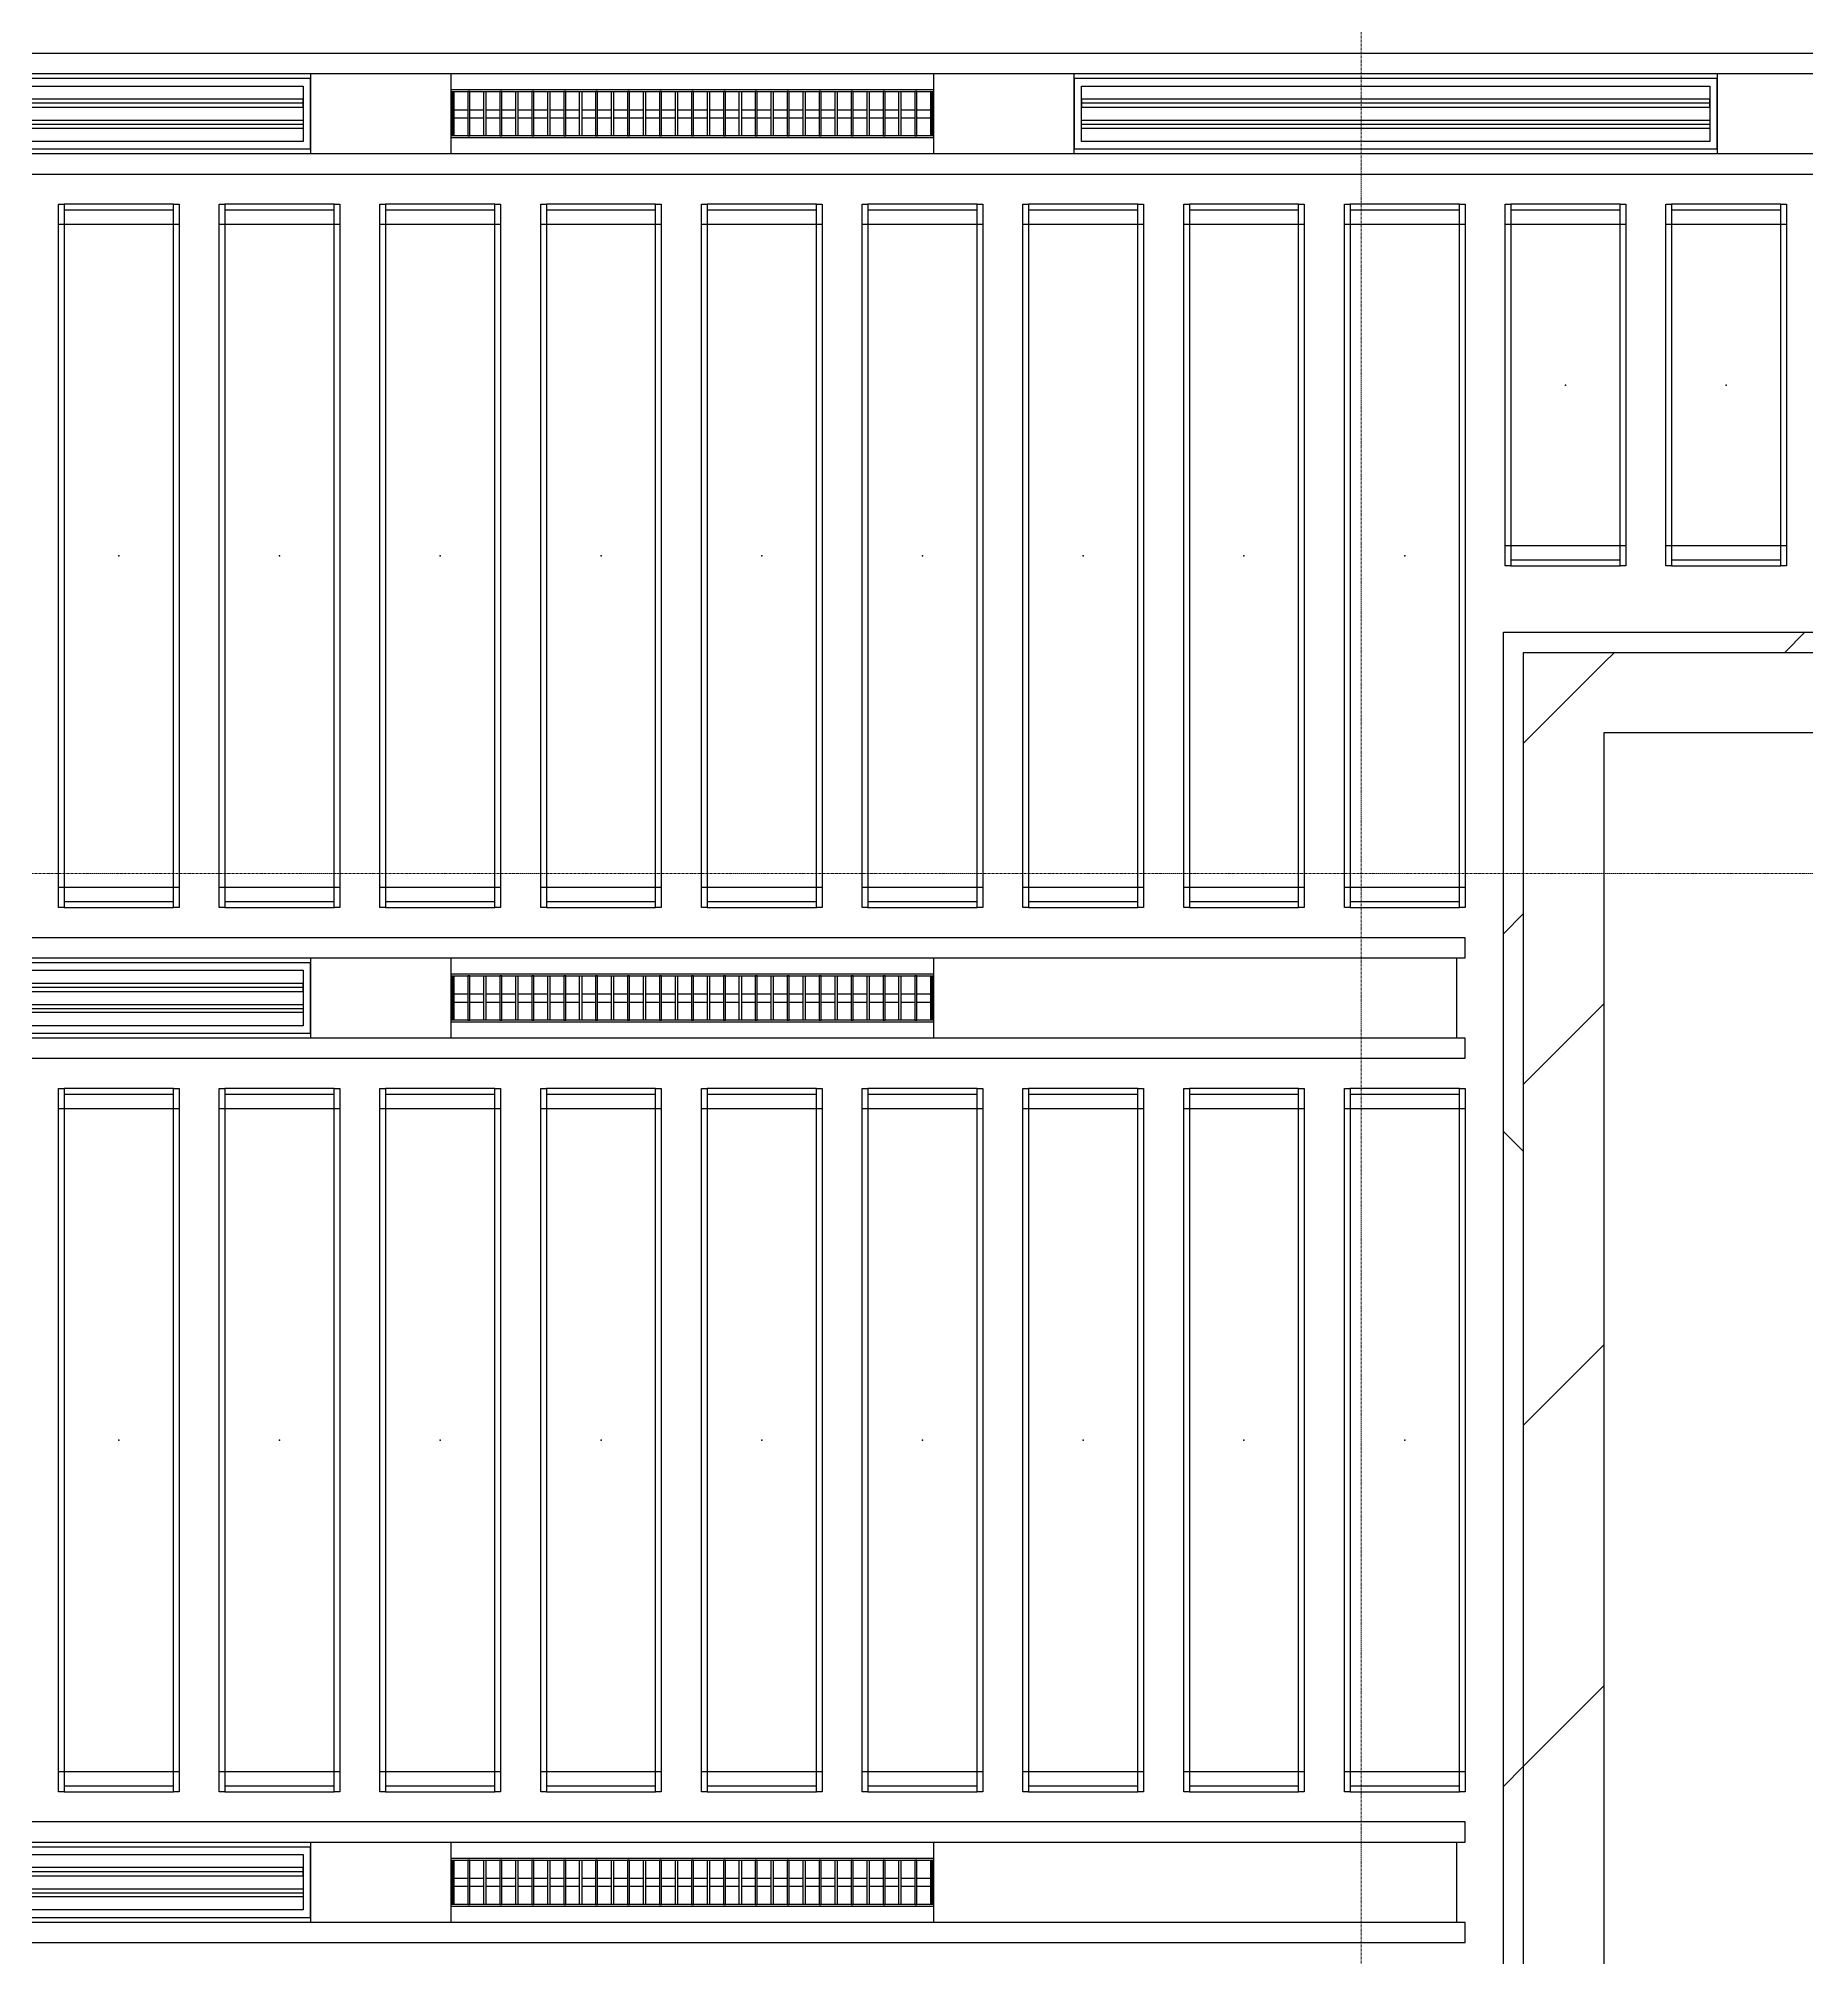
# Model space of a CAD drawing. Header units: millimetres. Extents: x -962357 to -591933, y -35273 to 59420.
# Drawn here: x -702372 to -697972, y 883 to 5658 of the extents above; entities that cross this region are included whole.
import ezdxf
from ezdxf.enums import TextEntityAlignment as Align

# ---------------------------------------------------------------- set-up
doc = ezdxf.new("R2010")
doc.units = ezdxf.units.MM
doc.linetypes.add('DPA_Grid _ Level 100', pattern=[10, 5.5, -1.6, 1.3, -1.6])
for name, color, linetype in [('000 - WIPEOUT', 250, 'Continuous'), ('001 - ASCESSORIES', 251, 'Continuous'), ('A04_TUBE SERIES', 2, 'Continuous'), ('A11_ALU.SOLID SHEET', 2, 'Continuous')]:
    doc.layers.add(name, color=color, linetype=linetype)
for name, color, linetype, lineweight in [('008 - LIGHTING', 1, 'Continuous', 9), ('A-GLAZ-CURT', 2, 'Continuous', 9), ('A-WALL', 5, 'Continuous', 9), ('A-WALL-FNSH', 2, 'Continuous', 9), ('A-WALL-PATT', 1, 'Continuous', 9), ('S-GRID', 251, 'Continuous', 9)]:
    doc.layers.add(name, color=color, linetype=linetype, lineweight=lineweight)
pattern_1 = [(45, (2.4, 1), (-424.26407, 424.26407), [])]
pattern_2 = [(45, (2.4, 1), (-1060.6602, 1060.6602), []), (135, (2.4, 1), (-1060.6602, -1060.6602), [])]

# ---------------------------------------------------------------- blocks, each defined once
blk = doc.blocks.new('PPLS-PP19_Custom Tile Pattern - Custom Tile Pattern-V87-4130-01 MULTI-PURPOSE LEVEL - REFLECTED CEILING PLAN')
at = {"layer": 'A-GLAZ-CURT'}
for p, q in [((-300, 0), (300, 0)), ((300, 0), (-300, 0)), ((-134.2, 0), (-140, 0)), ((230.1, 0), (300, 0)), ((-300, -50), (300, -50)), ((300, -50), (-300, -50))]:
    blk.add_line(p, q, dxfattribs=at)
at = {"layer": 'A-GLAZ-CURT', "flags": 128}
for points in [[(-300, 0), (-291.6, 0), (-283.3, 0), (-275.2, 0), (-267.3, 0), (-259.5, 0), (-251.8, 0), (-244.2, 0), (-236.7, 0), (-229.4, 0), (-222.1, 0), (-214.8, 0), (-207.7, 0), (-200.8, 0), (-194, 0), (-187.5, 0), (-181.4, 0)], [(-190.4, 0), (-196.4, 0), (-202.6, 0), (-209, 0), (-215.7, 0), (-222.6, 0), (-229.7, 0), (-237, 0), (-244.4, 0), (-252, 0), (-259.7, 0), (-267.5, 0), (-275.5, 0), (-283.6, 0), (-291.7, 0), (-300, 0)], [(-149.4, 0), (-141.8, 0), (-132.8, 0), (-126.1, 0)]]:
    blk.add_lwpolyline(points, dxfattribs=at)
at = {"layer": 'A-GLAZ-CURT'}
for points, knots in [([(-300, 0), (-284.7, 0), (-236.6, 0), (-176.1, 0), (-138.3, 0), (-124.9, 0)], [-5323.127839, -5323.127839, -5323.127839, -5323.127839, -4502.809032, -2700.551212, -1108.984966, -1108.984966, -1108.984966, -1108.984966]), ([(-159.2, 0), (-159.6, 0), (-163.4, 0), (-174, 0), (-185.6, 0), (-209.8, 0), (-232, 0), (-248.9, 0), (-253.5, 0), (-253.7, 0)], [-2257.973564, -2257.973564, -2257.973564, -2257.973564, -2237.412286, -2029.680487, -1755.085331, -1400.429864, -858.079193, -543.655514, -531.287897, -531.287897, -531.287897, -531.287897]), ([(-143.3, 0), (-144.7, 0), (-149.9, 0), (-162, 0), (-177.9, 0), (-199.5, 0), (-215.4, 0), (-225.5, 0), (-226.7, 0)], [-2390.191866, -2390.191866, -2390.191866, -2390.191866, -2308.929706, -2113.765672, -1763.376603, -1422.553702, -978.033455, -910.549282, -910.549282, -910.549282, -910.549282]), ([(-128, 0), (-130.6, 0), (-136.8, 0), (-144.4, 0), (-147.1, 0)], [-5691.037617, -5691.037617, -5691.037617, -5691.037617, -5508.838257, -5319.88299, -5319.88299, -5319.88299, -5319.88299]), ([(-97.5, 0), (-101.4, 0), (-115.7, 0), (-128.7, 0), (-142.4, 0), (-143.6, 0)], [-7207.17943, -7207.17943, -7207.17943, -7207.17943, -7004.680444, -6449.282163, -6393.465623, -6393.465623, -6393.465623, -6393.465623]), ([(-118.2, 0), (-119.4, 0), (-122.1, 0), (-125.4, 0), (-127, 0), (-127.4, 0)], [-164.249813, -164.249813, -164.249813, -164.249813, -98.539552, -24.539552, 0, 0, 0, 0]), ([(-126.5, 0), (-122.4, 0), (-110.3, 0), (-99.2, 0), (-92.5, 0)], [-5231.017328, -5231.017328, -5231.017328, -5231.017328, -4994.692869, -4622.403444, -4622.403444, -4622.403444, -4622.403444]), ([(-125.7, 0), (-125.3, 0), (-120.4, 0), (-110.9, 0), (-102.1, 0), (-98.2, 0)], [-4082.700899, -4082.700899, -4082.700899, -4082.700899, -4054.690705, -3793.097032, -3587.828063, -3587.828063, -3587.828063, -3587.828063]), ([(-92.5, 0), (-97.4, 0), (-104.4, 0), (-111.4, 0), (-113.3, 0)], [-483.945739, -483.945739, -483.945739, -483.945739, -229.489605, -123.718209, -123.718209, -123.718209, -123.718209]), ([(-92.8, 0), (-94, 0), (-98.6, 0), (-103.2, 0), (-106.1, 0)], [-852.520273, -852.520273, -852.520273, -852.520273, -789.402658, -608.943052, -608.943052, -608.943052, -608.943052]), ([(-39.2, 0), (-39.7, 0), (-45.3, 0), (-56.2, 0), (-74.3, 0), (-85.9, 0), (-92.5, 0)], [-1826.829157, -1826.829157, -1826.829157, -1826.829157, -1792.521578, -1466.981642, -1208.454564, -858.309353, -858.309353, -858.309353, -858.309353]), ([(-58.7, 0), (-59.6, 0), (-65.7, 0), (-76.6, 0), (-87.2, 0), (-91.9, 0)], [-1113.463882, -1113.463882, -1113.463882, -1113.463882, -1060.00838, -740.068933, -494.872836, -494.872836, -494.872836, -494.872836]), ([(-67.9, 0), (-73, 0), (-81.1, 0), (-89.2, 0), (-91.8, 0)], [-2627.997013, -2627.997013, -2627.997013, -2627.997013, -2193.204658, -1970.99776, -1970.99776, -1970.99776, -1970.99776]), ([(-91.7, 0), (-90.6, 0), (-83.9, 0), (-77.2, 0), (-72.3, 0)], [-4608.27717, -4608.27717, -4608.27717, -4608.27717, -4542.524482, -4234.633075, -4234.633075, -4234.633075, -4234.633075]), ([(-91.1, 0), (-89.9, 0), (-83.7, 0), (-75.3, 0), (-68.4, 0), (-65.1, 0), (-63.6, 0)], [-3464.109854, -3464.109854, -3464.109854, -3464.109854, -3402.597032, -3144.956779, -3050.982048, -2969.237017, -2969.237017, -2969.237017, -2969.237017]), ([(-65.9, 0), (-70.5, 0), (-78.5, 0), (-87.3, 0), (-90.8, 0)], [-7788.403577, -7788.403577, -7788.403577, -7788.403577, -7508.296369, -7323.424259, -7323.424259, -7323.424259, -7323.424259]), ([(-90.1, 0), (-86.6, 0), (-69.2, 0), (-42.5, 0), (-15.2, 0), (-3.8, 0), (-1, 0)], [-4993.333029, -4993.333029, -4993.333029, -4993.333029, -4799.173296, -4065.652676, -3589.737505, -3410.081093, -3410.081093, -3410.081093, -3410.081093]), ([(-79.5, 0), (-79.3, 0), (-74.9, 0), (-70.9, 0), (-67.4, 0)], [-1286.743147, -1286.743147, -1286.743147, -1286.743147, -1274.333717, -1073.56893, -1073.56893, -1073.56893, -1073.56893]), ([(-29, 0), (-34, 0), (-43.7, 0), (-55.8, 0), (-63.3, 0), (-65.5, 0)], [-2680.714891, -2680.714891, -2680.714891, -2680.714891, -2413.671296, -2161.752162, -2037.343317, -2037.343317, -2037.343317, -2037.343317]), ([(31.2, 0), (26, 0), (12, 0), (-16.9, 0), (-42.2, 0), (-56.4, 0), (-58.5, 0)], [-4496.803627, -4496.803627, -4496.803627, -4496.803627, -4222.080604, -3745.412743, -2981.410125, -2831.320802, -2831.320802, -2831.320802, -2831.320802]), ([(-49.8, 0), (-48.2, 0), (-45.4, 0), (-42.6, 0), (-41.8, 0)], [-4417.7536, -4417.7536, -4417.7536, -4417.7536, -4321.566175, -4270.495146, -4270.495146, -4270.495146, -4270.495146]), ([(71, 0), (70.7, 0), (65.3, 0), (53.5, 0), (37, 0), (24.1, 0), (12.8, 0), (-2.9, 0), (-20.6, 0), (-32.8, 0), (-42.4, 0), (-47, 0), (-47.8, 0)], [-2966.590051, -2966.590051, -2966.590051, -2966.590051, -2950.589685, -2634.532728, -2313.748533, -2106.613311, -1925.670641, -1617.263037, -1290.787923, -1039.307308, -819.71621, -773.893057, -773.893057, -773.893057, -773.893057]), ([(-45.9, 0), (-43, 0), (-37.8, 0), (-33.6, 0), (-32.3, 0)], [-3487.344885, -3487.344885, -3487.344885, -3487.344885, -3315.260113, -3238.248822, -3238.248822, -3238.248822, -3238.248822]), ([(-31.3, 0), (-28.4, 0), (-17, 0), (8.8, 0), (43.4, 0), (68.5, 0), (77.9, 0), (79.3, 0)], [-6062.162279, -6062.162279, -6062.162279, -6062.162279, -5862.463379, -5340.621928, -4573.028122, -4094.177415, -3998.447461, -3998.447461, -3998.447461, -3998.447461]), ([(2.8, 0), (-4.7, 0), (-14.7, 0), (-28.9, 0), (-31.3, 0)], [-9880.810509, -9880.810509, -9880.810509, -9880.810509, -9424.652049, -9299.586361, -9299.586361, -9299.586361, -9299.586361]), ([(-29, 0), (-28.7, 0), (-27.4, 0), (-24.5, 0), (-22.6, 0)], [-166.548282, -166.548282, -166.548282, -166.548282, -102.06493, 0, 0, 0, 0]), ([(-22.6, 0), (-20.3, 0), (-17, 0), (-12.7, 0), (-10.9, 0), (-9.9, 0)], [-56468.192263, -56468.192263, -56468.192263, -56468.192263, -56344.022017, -56303.229861, -56238.992205, -56238.992205, -56238.992205, -56238.992205]), ([(-21.2, 0), (-19.4, 0), (-11.8, 0), (-1.3, 0), (4.5, 0)], [-2989.152759, -2989.152759, -2989.152759, -2989.152759, -2864.387349, -2490.960632, -2490.960632, -2490.960632, -2490.960632]), ([(0.5, 0), (-2.2, 0), (-6.9, 0), (-11, 0), (-12.4, 0)], [-2679.34943, -2679.34943, -2679.34943, -2679.34943, -2518.50168, -2435.772209, -2435.772209, -2435.772209, -2435.772209]), ([(-3.4, 0), (-0.6, 0), (14, 0), (42.8, 0), (88.7, 0), (120.6, 0), (138.3, 0), (138.5, 0)], [-439.821474, -439.821474, -439.821474, -439.821474, -429.606584, -390.253598, -346.313304, -291.370682, -290.5735, -290.5735, -290.5735, -290.5735]), ([(3.4, 0), (4.6, 0), (8, 0), (16, 0), (22.5, 0), (24.5, 0)], [-211.182196, -211.182196, -211.182196, -211.182196, -206.416616, -198.214427, -187.717507, -187.717507, -187.717507, -187.717507]), ([(103.1, 0), (101.1, 0), (86.3, 0), (63.3, 0), (37, 0), (25.3, 0), (20.9, 0)], [-375.435014, -375.435014, -375.435014, -375.435014, -369.147452, -330.153101, -307.516438, -289.397823, -289.397823, -289.397823, -289.397823]), ([(21.5, 0), (22, 0), (24.6, 0), (31, 0), (39, 0), (48.3, 0), (52.8, 0), (53.9, 0)], [-1992.768506, -1992.768506, -1992.768506, -1992.768506, -1956.422387, -1818.904206, -1645.594513, -1443.202566, -1370.028348, -1370.028348, -1370.028348, -1370.028348]), ([(136.4, 0), (121.7, 0), (86.9, 0), (51.2, 0), (31.2, 0)], [-106.750556, -106.750556, -106.750556, -106.750556, -59.610984, 0, 0, 0, 0]), ([(36.3, 0), (37.8, 0), (46.7, 0), (52.8, 0), (56.3, 0)], [-314.598523, -314.598523, -314.598523, -314.598523, -305.899624, -292.458861, -292.458861, -292.458861, -292.458861]), ([(100.3, 0), (90.4, 0), (75.2, 0), (57.8, 0), (46.5, 0), (41.8, 0), (38.2, 0), (37.3, 0)], [-395.777283, -395.777283, -395.777283, -395.777283, -357.622665, -341.267687, -334.000314, -326.15566, -321.97841, -321.97841, -321.97841, -321.97841]), ([(39, 0), (43.3, 0), (54.4, 0), (67.2, 0), (73, 0)], [-4639.627446, -4639.627446, -4639.627446, -4639.627446, -4353.683244, -3976.823525, -3976.823525, -3976.823525, -3976.823525]), ([(96.7, 0), (97, 0), (100.3, 0), (109, 0), (120.8, 0), (139.9, 0), (160.9, 0), (176.3, 0), (182.7, 0)], [-2253.533331, -2253.533331, -2253.533331, -2253.533331, -2233.599744, -2052.234781, -1843.028543, -1530.39897, -1095.004608, -662.803921, -662.803921, -662.803921, -662.803921]), ([(131.4, 0), (132.9, 0), (139.5, 0), (148, 0), (152.6, 0)], [-625.910216, -625.910216, -625.910216, -625.910216, -618.981161, -603.66234, -603.66234, -603.66234, -603.66234]), ([(162.8, 0), (165.4, 0), (168.7, 0), (170.7, 0), (170.7, 0)], [-111.264224, -111.264224, -111.264224, -111.264224, -56.742688, -55.632112, -55.632112, -55.632112, -55.632112]), ([(300, 0), (286.5, 0), (254.2, 0), (207.1, 0), (179.8, 0), (166.2, 0), (164.9, 0)], [-285.253232, -285.253232, -285.253232, -285.253232, -244.693688, -187.987675, -143.776725, -138.771843, -138.771843, -138.771843, -138.771843]), ([(171.5, 0), (176.5, 0), (188.6, 0), (194.3, 0), (195.7, 0)], [-7971.819559, -7971.819559, -7971.819559, -7971.819559, -7784.112253, -7707.76565, -7707.76565, -7707.76565, -7707.76565]), ([(185.8, 0), (186.9, 0), (192.6, 0), (208.8, 0), (219.4, 0), (230.1, 0)], [-46.257281, -46.257281, -46.257281, -46.257281, -41.623857, -24.459831, 0, 0, 0, 0]), ([(219.8, 0), (225.3, 0), (244.4, 0), (264.9, 0), (276, 0), (279, 0)], [-6915.603924, -6915.603924, -6915.603924, -6915.603924, -6582.165592, -6068.460911, -5859.388289, -5859.388289, -5859.388289, -5859.388289]), ([(286.1, 0), (286.6, 0), (288.3, 0), (293.6, 0), (297.8, 0), (300, 0)], [-4011.010929, -4011.010929, -4011.010929, -4011.010929, -3959.664717, -3862.421465, -3746.95702, -3746.95702, -3746.95702, -3746.95702])]:
    blk.add_open_spline(points, degree=3, knots=knots, dxfattribs=at)
for points in [[(-122.9, 0), (-125.3, 0), (-129.6, 0), (-133.8, 0)], [(-114.9, 0), (-109.2, 0), (-102.5, 0), (-96.4, 0)], [(-108.5, 0), (-104.5, 0), (-99.7, 0), (-92.7, 0)], [(67.8, 0), (71.7, 0), (75.7, 0), (79.6, 0)]]:
    blk.add_open_spline(points, degree=3, dxfattribs=at)
blk = doc.blocks.new('PPLS-PP19_Custom Tile Pattern - Custom Tile Pattern-V70-4130-01 MULTI-PURPOSE LEVEL - REFLECTED CEILING PLAN')
at = {"layer": 'A-GLAZ-CURT'}
for p, q in [((-300, 0), (300, 0)), ((300, 0), (-300, 0)), ((-134.2, 0), (-140, 0)), ((230.1, 0), (300, 0)), ((-300, -50), (300, -50)), ((300, -50), (-300, -50))]:
    blk.add_line(p, q, dxfattribs=at)
at = {"layer": 'A-GLAZ-CURT', "flags": 128}
for points in [[(-300, 0), (-291.6, 0), (-283.3, 0), (-275.2, 0), (-267.3, 0), (-259.5, 0), (-251.8, 0), (-244.2, 0), (-236.7, 0), (-229.4, 0), (-222.1, 0), (-214.8, 0), (-207.7, 0), (-200.8, 0), (-194, 0), (-187.5, 0), (-181.4, 0)], [(-190.4, 0), (-196.4, 0), (-202.6, 0), (-209, 0), (-215.7, 0), (-222.6, 0), (-229.7, 0), (-237, 0), (-244.4, 0), (-252, 0), (-259.7, 0), (-267.5, 0), (-275.5, 0), (-283.6, 0), (-291.7, 0), (-300, 0)], [(-149.4, 0), (-141.8, 0), (-132.8, 0), (-126.1, 0)]]:
    blk.add_lwpolyline(points, dxfattribs=at)
at = {"layer": 'A-GLAZ-CURT'}
for points, knots in [([(-300, 0), (-284.7, 0), (-236.6, 0), (-176.1, 0), (-138.3, 0), (-124.9, 0)], [-5323.127839, -5323.127839, -5323.127839, -5323.127839, -4502.809032, -2700.551212, -1108.984966, -1108.984966, -1108.984966, -1108.984966]), ([(-159.2, 0), (-159.6, 0), (-163.4, 0), (-174, 0), (-185.6, 0), (-209.8, 0), (-232, 0), (-248.9, 0), (-253.5, 0), (-253.7, 0)], [-2257.973564, -2257.973564, -2257.973564, -2257.973564, -2237.412286, -2029.680487, -1755.085331, -1400.429864, -858.079193, -543.655514, -531.287897, -531.287897, -531.287897, -531.287897]), ([(-143.3, 0), (-144.7, 0), (-149.9, 0), (-162, 0), (-177.9, 0), (-199.5, 0), (-215.4, 0), (-225.5, 0), (-226.7, 0)], [-2390.191866, -2390.191866, -2390.191866, -2390.191866, -2308.929706, -2113.765672, -1763.376603, -1422.553702, -978.033455, -910.549282, -910.549282, -910.549282, -910.549282]), ([(-128, 0), (-130.6, 0), (-136.8, 0), (-144.4, 0), (-147.1, 0)], [-5691.037617, -5691.037617, -5691.037617, -5691.037617, -5508.838257, -5319.88299, -5319.88299, -5319.88299, -5319.88299]), ([(-65.9, 0), (-70.5, 0), (-83.9, 0), (-110.9, 0), (-128.7, 0), (-142.4, 0), (-143.6, 0)], [-7788.403577, -7788.403577, -7788.403577, -7788.403577, -7508.296369, -7004.680444, -6449.282163, -6393.465623, -6393.465623, -6393.465623, -6393.465623]), ([(-118.2, 0), (-119.4, 0), (-122.1, 0), (-125.4, 0), (-127, 0), (-127.4, 0)], [-164.249813, -164.249813, -164.249813, -164.249813, -98.539552, -24.539552, 0, 0, 0, 0]), ([(-126.5, 0), (-122.4, 0), (-108.7, 0), (-90.8, 0), (-77.2, 0), (-72.3, 0)], [-5231.017328, -5231.017328, -5231.017328, -5231.017328, -4994.692869, -4542.524482, -4234.633075, -4234.633075, -4234.633075, -4234.633075]), ([(-125.7, 0), (-125.3, 0), (-120.4, 0), (-107.3, 0), (-90.4, 0), (-75.3, 0), (-68.4, 0), (-65.1, 0), (-63.6, 0)], [-4082.700899, -4082.700899, -4082.700899, -4082.700899, -4054.690705, -3793.097032, -3402.597032, -3144.956779, -3050.982048, -2969.237017, -2969.237017, -2969.237017, -2969.237017]), ([(-114.9, 0), (-108, 0), (-98.7, 0), (-91.2, 0), (-90.5, 0)], [-6773.888853, -6773.888853, -6773.888853, -6773.888853, -6236.997189, -6184.855039, -6184.855039, -6184.855039, -6184.855039]), ([(-58.7, 0), (-59.6, 0), (-65.7, 0), (-81.2, 0), (-99.4, 0), (-111.4, 0), (-113.3, 0)], [-1113.463882, -1113.463882, -1113.463882, -1113.463882, -1060.00838, -740.068933, -229.489605, -123.718209, -123.718209, -123.718209, -123.718209]), ([(-39.2, 0), (-39.7, 0), (-45.3, 0), (-56.2, 0), (-75.6, 0), (-92, 0), (-103.2, 0), (-106.1, 0)], [-1826.829157, -1826.829157, -1826.829157, -1826.829157, -1792.521578, -1466.981642, -1208.454564, -789.402658, -608.943052, -608.943052, -608.943052, -608.943052]), ([(-96.4, 0), (-96.2, 0), (-90.9, 0), (-71.3, 0), (-42.5, 0), (-15.2, 0), (-3.8, 0), (-1, 0)], [-5115.12164, -5115.12164, -5115.12164, -5115.12164, -5103.229623, -4799.173296, -4065.652676, -3589.737505, -3410.081093, -3410.081093, -3410.081093, -3410.081093]), ([(-67.9, 0), (-73, 0), (-81.1, 0), (-89.2, 0), (-91.8, 0)], [-2627.997013, -2627.997013, -2627.997013, -2627.997013, -2193.204658, -1970.99776, -1970.99776, -1970.99776, -1970.99776]), ([(-79.5, 0), (-79.3, 0), (-74.9, 0), (-70.9, 0), (-67.4, 0)], [-1286.743147, -1286.743147, -1286.743147, -1286.743147, -1274.333717, -1073.56893, -1073.56893, -1073.56893, -1073.56893]), ([(-29, 0), (-34, 0), (-43.7, 0), (-55.8, 0), (-63.3, 0), (-65.5, 0)], [-2680.714891, -2680.714891, -2680.714891, -2680.714891, -2413.671296, -2161.752162, -2037.343317, -2037.343317, -2037.343317, -2037.343317]), ([(31.2, 0), (26, 0), (12, 0), (-16.9, 0), (-42.2, 0), (-56.4, 0), (-58.5, 0)], [-4496.803627, -4496.803627, -4496.803627, -4496.803627, -4222.080604, -3745.412743, -2981.410125, -2831.320802, -2831.320802, -2831.320802, -2831.320802]), ([(-49.8, 0), (-48.2, 0), (-45.4, 0), (-42.6, 0), (-41.8, 0)], [-4417.7536, -4417.7536, -4417.7536, -4417.7536, -4321.566175, -4270.495146, -4270.495146, -4270.495146, -4270.495146]), ([(71, 0), (70.7, 0), (65.3, 0), (53.5, 0), (37, 0), (24.1, 0), (12.8, 0), (-2.9, 0), (-20.6, 0), (-32.8, 0), (-42.4, 0), (-47, 0), (-47.8, 0)], [-2966.590051, -2966.590051, -2966.590051, -2966.590051, -2950.589685, -2634.532728, -2313.748533, -2106.613311, -1925.670641, -1617.263037, -1290.787923, -1039.307308, -819.71621, -773.893057, -773.893057, -773.893057, -773.893057]), ([(-45.9, 0), (-43, 0), (-37.8, 0), (-33.6, 0), (-32.3, 0)], [-3487.344885, -3487.344885, -3487.344885, -3487.344885, -3315.260113, -3238.248822, -3238.248822, -3238.248822, -3238.248822]), ([(-31.3, 0), (-28.4, 0), (-17, 0), (8.8, 0), (43.4, 0), (68.5, 0), (77.9, 0), (79.3, 0)], [-6062.162279, -6062.162279, -6062.162279, -6062.162279, -5862.463379, -5340.621928, -4573.028122, -4094.177415, -3998.447461, -3998.447461, -3998.447461, -3998.447461]), ([(2.8, 0), (-4.7, 0), (-14.7, 0), (-28.9, 0), (-31.3, 0)], [-9880.810509, -9880.810509, -9880.810509, -9880.810509, -9424.652049, -9299.586361, -9299.586361, -9299.586361, -9299.586361]), ([(-29, 0), (-28.7, 0), (-27.4, 0), (-24.5, 0), (-22.6, 0)], [-166.548282, -166.548282, -166.548282, -166.548282, -102.06493, 0, 0, 0, 0]), ([(-22.6, 0), (-20.3, 0), (-17, 0), (-12.7, 0), (-10.9, 0), (-9.9, 0)], [-56468.192263, -56468.192263, -56468.192263, -56468.192263, -56344.022017, -56303.229861, -56238.992205, -56238.992205, -56238.992205, -56238.992205]), ([(-21.2, 0), (-19.4, 0), (-11.8, 0), (-1.3, 0), (4.5, 0)], [-2989.152759, -2989.152759, -2989.152759, -2989.152759, -2864.387349, -2490.960632, -2490.960632, -2490.960632, -2490.960632]), ([(0.5, 0), (-2.2, 0), (-6.9, 0), (-11, 0), (-12.4, 0)], [-2679.34943, -2679.34943, -2679.34943, -2679.34943, -2518.50168, -2435.772209, -2435.772209, -2435.772209, -2435.772209]), ([(-3.4, 0), (-0.6, 0), (14, 0), (42.8, 0), (88.7, 0), (120.6, 0), (138.3, 0), (138.5, 0)], [-439.821474, -439.821474, -439.821474, -439.821474, -429.606584, -390.253598, -346.313304, -291.370682, -290.5735, -290.5735, -290.5735, -290.5735]), ([(3.4, 0), (4.6, 0), (8, 0), (16, 0), (22.5, 0), (24.5, 0)], [-211.182196, -211.182196, -211.182196, -211.182196, -206.416616, -198.214427, -187.717507, -187.717507, -187.717507, -187.717507]), ([(103.1, 0), (101.1, 0), (86.3, 0), (63.3, 0), (37, 0), (25.3, 0), (20.9, 0)], [-375.435014, -375.435014, -375.435014, -375.435014, -369.147452, -330.153101, -307.516438, -289.397823, -289.397823, -289.397823, -289.397823]), ([(21.5, 0), (22, 0), (24.6, 0), (31, 0), (39, 0), (48.3, 0), (52.8, 0), (53.9, 0)], [-1992.768506, -1992.768506, -1992.768506, -1992.768506, -1956.422387, -1818.904206, -1645.594513, -1443.202566, -1370.028348, -1370.028348, -1370.028348, -1370.028348]), ([(136.4, 0), (121.7, 0), (86.9, 0), (51.2, 0), (31.2, 0)], [-106.750556, -106.750556, -106.750556, -106.750556, -59.610984, 0, 0, 0, 0]), ([(36.3, 0), (37.8, 0), (46.7, 0), (52.8, 0), (56.3, 0)], [-314.598523, -314.598523, -314.598523, -314.598523, -305.899624, -292.458861, -292.458861, -292.458861, -292.458861]), ([(100.3, 0), (90.4, 0), (75.2, 0), (57.8, 0), (46.5, 0), (41.8, 0), (38.2, 0), (37.3, 0)], [-395.777283, -395.777283, -395.777283, -395.777283, -357.622665, -341.267687, -334.000314, -326.15566, -321.97841, -321.97841, -321.97841, -321.97841]), ([(39, 0), (43.3, 0), (54.4, 0), (67.2, 0), (73, 0)], [-4639.627446, -4639.627446, -4639.627446, -4639.627446, -4353.683244, -3976.823525, -3976.823525, -3976.823525, -3976.823525]), ([(96.7, 0), (97, 0), (100.3, 0), (109, 0), (120.8, 0), (139.9, 0), (160.9, 0), (176.3, 0), (182.7, 0)], [-2253.533331, -2253.533331, -2253.533331, -2253.533331, -2233.599744, -2052.234781, -1843.028543, -1530.39897, -1095.004608, -662.803921, -662.803921, -662.803921, -662.803921]), ([(131.4, 0), (132.9, 0), (139.5, 0), (148, 0), (152.6, 0)], [-625.910216, -625.910216, -625.910216, -625.910216, -618.981161, -603.66234, -603.66234, -603.66234, -603.66234]), ([(162.8, 0), (165.4, 0), (168.7, 0), (170.7, 0), (170.7, 0)], [-111.264224, -111.264224, -111.264224, -111.264224, -56.742688, -55.632112, -55.632112, -55.632112, -55.632112]), ([(300, 0), (286.5, 0), (254.2, 0), (207.1, 0), (179.8, 0), (166.2, 0), (164.9, 0)], [-285.253232, -285.253232, -285.253232, -285.253232, -244.693688, -187.987675, -143.776725, -138.771843, -138.771843, -138.771843, -138.771843]), ([(171.5, 0), (176.5, 0), (188.6, 0), (194.3, 0), (195.7, 0)], [-7971.819559, -7971.819559, -7971.819559, -7971.819559, -7784.112253, -7707.76565, -7707.76565, -7707.76565, -7707.76565]), ([(185.8, 0), (186.9, 0), (192.6, 0), (208.8, 0), (219.4, 0), (230.1, 0)], [-46.257281, -46.257281, -46.257281, -46.257281, -41.623857, -24.459831, 0, 0, 0, 0]), ([(219.8, 0), (225.3, 0), (244.4, 0), (264.9, 0), (276, 0), (279, 0)], [-6915.603924, -6915.603924, -6915.603924, -6915.603924, -6582.165592, -6068.460911, -5859.388289, -5859.388289, -5859.388289, -5859.388289]), ([(286.1, 0), (286.6, 0), (288.3, 0), (293.6, 0), (297.8, 0), (300, 0)], [-4011.010929, -4011.010929, -4011.010929, -4011.010929, -3959.664717, -3862.421465, -3746.95702, -3746.95702, -3746.95702, -3746.95702])]:
    blk.add_open_spline(points, degree=3, knots=knots, dxfattribs=at)
for points in [[(-122.9, 0), (-125.3, 0), (-129.6, 0), (-133.8, 0)], [(-108.5, 0), (-104.3, 0), (-99.2, 0), (-91.5, 0)], [(67.8, 0), (71.7, 0), (75.7, 0), (79.6, 0)]]:
    blk.add_open_spline(points, degree=3, dxfattribs=at)
blk = doc.blocks.new('*U612')
at = {"layer": 'A-GLAZ-CURT', "rotation": 90}
for name, p in [('PPLS-PP19_Custom Tile Pattern - Custom Tile Pattern-V70-4130-01 MULTI-PURPOSE LEVEL - REFLECTED CEILING PLAN', (45954.2, -900)), ('PPLS-PP19_Custom Tile Pattern - Custom Tile Pattern-V70-4130-01 MULTI-PURPOSE LEVEL - REFLECTED CEILING PLAN', (45954.2, -1500)), ('PPLS-PP19_Custom Tile Pattern - Custom Tile Pattern-V70-4130-01 MULTI-PURPOSE LEVEL - REFLECTED CEILING PLAN', (45954.2, -2100)), ('PPLS-PP19_Custom Tile Pattern - Custom Tile Pattern-V87-4130-01 MULTI-PURPOSE LEVEL - REFLECTED CEILING PLAN', (45954.2, -2700))]:
    blk.add_blockref(name, p, dxfattribs=at)
blk = doc.blocks.new('*U742')
blk.add_point((0, 0))
at = {"layer": 'Defpoints', "color": 250}
blk.add_text('AL.SHEET-HAT-TYPE-C', height=7, rotation=270, dxfattribs=at).set_placement((15, 0), align=Align.BOTTOM_CENTER)
blk.add_wipeout([(0, -100), (350, -100), (350, 100), (0, 100)]).dxf.layer = '000 - WIPEOUT'
at = {"layer": 'A11_ALU.SOLID SHEET', "color": 0}
blk.add_lwpolyline([(0, -100), (350, -100), (350, 100), (0, 100)], close=True, dxfattribs=at)
blk = doc.blocks.new('*U526')
at = {"layer": '001 - ASCESSORIES', "color": 0, "linetype": 'ByBlock'}
blk.add_lwpolyline([(800, 87.5), (-800, 87.5), (-800, -87.5), (800, -87.5)], close=True, dxfattribs=at)
at = {"layer": '001 - ASCESSORIES', "linetype": 'ByBlock'}
for points in [[(-781.5, 69), (781.5, 69), (781.5, -69), (-781.5, -69)], [(781.5, 36.3), (-781.5, 36.3), (-781.5, 16.3), (781.5, 16.3)], [(-781.5, -16.3), (781.5, -16.3), (781.5, -36.3), (-781.5, -36.3)]]:
    blk.add_lwpolyline(points, close=True, dxfattribs=at)
for points in [[(781.5, 26.3), (-781.5, 26.3)], [(-781.5, -26.3), (781.5, -26.3)]]:
    blk.add_lwpolyline(points, dxfattribs=at)
blk = doc.blocks.new('*U570')
at = {"color": 1}
blk.add_wipeout([(600, -60), (-600, -60), (-600, 60), (600, 60)], dxfattribs=at).dxf.layer = '000 - WIPEOUT'
at = {"layer": '001 - ASCESSORIES', "color": 0}
blk.add_lwpolyline([(600, -60), (-600, -60), (-600, 60), (600, 60)], close=True, dxfattribs=at)
at = {"layer": '001 - ASCESSORIES'}
for points in [[(-593.5, -55), (-598.5, -55), (-598.5, 55), (-593.5, 55)], [(595, -55), (-595, -55), (-595, 55), (595, 55)], [(-558.8, -55), (-553.8, -55), (-553.8, 55), (-558.8, 55)], [(-514, -55), (-519, -55), (-519, 55), (-514, 55)], [(-479.3, -55), (-474.3, -55), (-474.3, 55), (-479.3, 55)], [(-434.6, -55), (-439.6, -55), (-439.6, 55), (-434.6, 55)], [(-399.8, -55), (-394.8, -55), (-394.8, 55), (-399.8, 55)], [(-355.1, -55), (-360.1, -55), (-360.1, 55), (-355.1, 55)], [(-320.4, -55), (-315.4, -55), (-315.4, 55), (-320.4, 55)], [(-275.6, -55), (-280.6, -55), (-280.6, 55), (-275.6, 55)], [(-240.9, -55), (-235.9, -55), (-235.9, 55), (-240.9, 55)], [(-196.2, -55), (-201.2, -55), (-201.2, 55), (-196.2, 55)], [(-161.4, -55), (-156.4, -55), (-156.4, 55), (-161.4, 55)], [(-116.7, -55), (-121.7, -55), (-121.7, 55), (-116.7, 55)], [(-82, -55), (-77, -55), (-77, 55), (-82, 55)], [(-37.2, -55), (-42.2, -55), (-42.2, 55), (-37.2, 55)], [(-2.5, -55), (2.5, -55), (2.5, 55), (-2.5, 55)], [(42.2, -55), (37.2, -55), (37.2, 55), (42.2, 55)], [(77, -55), (82, -55), (82, 55), (77, 55)], [(121.7, -55), (116.7, -55), (116.7, 55), (121.7, 55)], [(156.4, -55), (161.4, -55), (161.4, 55), (156.4, 55)], [(201.2, -55), (196.2, -55), (196.2, 55), (201.2, 55)], [(235.9, -55), (240.9, -55), (240.9, 55), (235.9, 55)], [(280.6, -55), (275.6, -55), (275.6, 55), (280.6, 55)], [(315.4, -55), (320.4, -55), (320.4, 55), (315.4, 55)], [(360.1, -55), (355.1, -55), (355.1, 55), (360.1, 55)], [(394.8, -55), (399.8, -55), (399.8, 55), (394.8, 55)], [(439.6, -55), (434.6, -55), (434.6, 55), (439.6, 55)], [(474.3, -55), (479.3, -55), (479.3, 55), (474.3, 55)], [(519, -55), (514, -55), (514, 55), (519, 55)], [(553.8, -55), (558.8, -55), (558.8, 55), (553.8, 55)], [(598.5, -55), (593.5, -55), (593.5, 55), (598.5, 55)]]:
    blk.add_lwpolyline(points, close=True, dxfattribs=at)
for points in [[(-593.5, 10), (-558.8, 10)], [(-553.8, 10), (-519, 10)], [(-514, 10), (-479.3, 10)], [(-474.3, 10), (-439.6, 10)], [(-434.6, 10), (-399.8, 10)], [(-394.8, 10), (-360.1, 10)], [(-355.1, 10), (-320.4, 10)], [(-315.4, 10), (-280.6, 10)], [(-275.6, 10), (-240.9, 10)], [(-235.9, 10), (-201.2, 10)], [(-196.2, 10), (-161.4, 10)], [(-156.4, 10), (-121.7, 10)], [(-116.7, 10), (-82, 10)], [(-77, 10), (-42.2, 10)], [(-37.2, 10), (-2.5, 10)], [(2.5, 10), (37.2, 10)], [(42.2, 10), (77, 10)], [(82, 10), (116.7, 10)], [(121.7, 10), (156.4, 10)], [(161.4, 10), (196.2, 10)], [(201.2, 10), (235.9, 10)], [(240.9, 10), (275.6, 10)], [(280.6, 10), (315.4, 10)], [(320.4, 10), (355.1, 10)], [(360.1, 10), (394.8, 10)], [(399.8, 10), (434.6, 10)], [(439.6, 10), (474.3, 10)], [(479.3, 10), (514, 10)], [(519, 10), (553.8, 10)], [(558.8, 10), (593.5, 10)], [(-593.5, -10), (-558.8, -10)], [(-553.8, -10), (-519, -10)], [(-514, -10), (-479.3, -10)], [(-474.3, -10), (-439.6, -10)], [(-434.6, -10), (-399.8, -10)], [(-394.8, -10), (-360.1, -10)], [(-355.1, -10), (-320.4, -10)], [(-315.4, -10), (-280.6, -10)], [(-275.6, -10), (-240.9, -10)], [(-235.9, -10), (-201.2, -10)], [(-196.2, -10), (-161.4, -10)], [(-156.4, -10), (-121.7, -10)], [(-116.7, -10), (-82, -10)], [(-77, -10), (-42.2, -10)], [(-37.2, -10), (-2.5, -10)], [(2.5, -10), (37.2, -10)], [(42.2, -10), (77, -10)], [(82, -10), (116.7, -10)], [(121.7, -10), (156.4, -10)], [(161.4, -10), (196.2, -10)], [(201.2, -10), (235.9, -10)], [(240.9, -10), (275.6, -10)], [(280.6, -10), (315.4, -10)], [(320.4, -10), (355.1, -10)], [(360.1, -10), (394.8, -10)], [(399.8, -10), (434.6, -10)], [(439.6, -10), (474.3, -10)], [(479.3, -10), (514, -10)], [(519, -10), (553.8, -10)], [(558.8, -10), (593.5, -10)]]:
    blk.add_lwpolyline(points, dxfattribs=at)
blk = doc.blocks.new('*U723')
blk.add_wipeout([(-25, 0), (25, 0), (25, 17548.5), (-25, 17548.5)]).dxf.layer = '000 - WIPEOUT'
at = {"layer": 'A04_TUBE SERIES', "color": 0}
blk.add_lwpolyline([(-25, 0), (25, 0), (25, 17548.5), (-25, 17548.5)], close=True, dxfattribs=at)
at = {"layer": 'Defpoints', "color": 250, "flags": 1}
blk.add_attdef('EXTR.OVL-LENGTH_', (-33.1, -9), '', height=5, dxfattribs=at)
blk = doc.blocks.new('*U724')
blk.add_wipeout([(-25, 0), (25, 0), (25, 24555), (-25, 24555)]).dxf.layer = '000 - WIPEOUT'
at = {"layer": 'A04_TUBE SERIES', "color": 0}
blk.add_lwpolyline([(-25, 0), (25, 0), (25, 24555), (-25, 24555)], close=True, dxfattribs=at)
at = {"layer": 'Defpoints', "color": 250, "flags": 1}
blk.add_attdef('EXTR.OVL-LENGTH_', (-33.1, -9), '', height=5, dxfattribs=at)
blk = doc.blocks.new('*U743')
blk.add_point((0, 0))
at = {"layer": 'Defpoints', "color": 250}
blk.add_text('AL.SHEET-HAT-TYPE-C', height=7, rotation=270, dxfattribs=at).set_placement((15, 0), align=Align.BOTTOM_CENTER)
blk.add_wipeout([(0, -100), (1302.1, -100), (1302.1, 100), (0, 100)]).dxf.layer = '000 - WIPEOUT'
at = {"layer": 'A11_ALU.SOLID SHEET', "color": 0}
blk.add_lwpolyline([(0, -100), (1302.1, -100), (1302.1, 100), (0, 100)], close=True, dxfattribs=at)
blk = doc.blocks.new('*U725')
blk.add_wipeout([(-25, 0), (25, 0), (25, 17548.5), (-25, 17548.5)]).dxf.layer = '000 - WIPEOUT'
at = {"layer": 'A04_TUBE SERIES', "color": 0}
blk.add_lwpolyline([(-25, 0), (25, 0), (25, 17548.5), (-25, 17548.5)], close=True, dxfattribs=at)
at = {"layer": 'Defpoints', "color": 250, "flags": 1}
blk.add_attdef('EXTR.OVL-LENGTH_', (-33.1, -9), '', height=5, dxfattribs=at)
blk = doc.blocks.new('*U726')
blk.add_wipeout([(-25, 0), (25, 0), (25, 24555), (-25, 24555)]).dxf.layer = '000 - WIPEOUT'
at = {"layer": 'A04_TUBE SERIES', "color": 0}
blk.add_lwpolyline([(-25, 0), (25, 0), (25, 24555), (-25, 24555)], close=True, dxfattribs=at)
at = {"layer": 'Defpoints', "color": 250, "flags": 1}
blk.add_attdef('EXTR.OVL-LENGTH_', (-33.1, -9), '', height=5, dxfattribs=at)
blk = doc.blocks.new('*U734')
blk.add_wipeout([(-25, 0), (25, 0), (25, 81755), (-25, 81755)]).dxf.layer = '000 - WIPEOUT'
at = {"layer": 'A04_TUBE SERIES', "color": 0}
blk.add_lwpolyline([(-25, 0), (25, 0), (25, 81755), (-25, 81755)], close=True, dxfattribs=at)
at = {"layer": 'Defpoints', "color": 250, "flags": 1}
blk.add_attdef('EXTR.OVL-LENGTH_', (-33.1, -9), '', height=5, dxfattribs=at)
blk = doc.blocks.new('*U731')
blk.add_wipeout([(-25, 0), (25, 0), (25, 81755), (-25, 81755)]).dxf.layer = '000 - WIPEOUT'
at = {"layer": 'A04_TUBE SERIES', "color": 0}
blk.add_lwpolyline([(-25, 0), (25, 0), (25, 81755), (-25, 81755)], close=True, dxfattribs=at)
at = {"layer": 'Defpoints', "color": 250, "flags": 1}
blk.add_attdef('EXTR.OVL-LENGTH_', (-33.1, -9), '', height=5, dxfattribs=at)
blk = doc.blocks.new('*U618')
for p, q in [((-400.3, 21650), (-400.3, 21950)), ((400, 21950), (400, 21650)), ((-400.3, 21250), (-400.3, 21550)), ((400, 21550), (400, 21250))]:
    blk.add_line(p, q)
for p in [(0, 21800), (0, 21400)]:
    blk.add_point(p)
at = {"layer": 'A11_ALU.SOLID SHEET', "color": 0}
for points in [[(-450, 21950), (450, 21950), (450, 21936), (-450, 21936)], [(-450, 21664), (-436, 21664), (-436, 21936), (-450, 21936)], [(450, 21936), (436, 21936), (436, 21664), (450, 21664)], [(-450, 21664), (450, 21664), (450, 21650), (-450, 21650)], [(-450, 21550), (450, 21550), (450, 21536), (-450, 21536)], [(-450, 21264), (-436, 21264), (-436, 21536), (-450, 21536)], [(450, 21536), (436, 21536), (436, 21264), (450, 21264)], [(-450, 21264), (450, 21264), (450, 21250), (-450, 21250)]]:
    blk.add_lwpolyline(points, close=True, dxfattribs=at)
blk = doc.blocks.new('*U619')
for p, q in [((-825.3, -8950), (-825.3, -8650)), ((825, -8650), (825, -8950)), ((-825.3, -9350), (-825.3, -9050)), ((825, -9050), (825, -9350)), ((-825.3, -9750), (-825.3, -9450)), ((825, -9450), (825, -9750)), ((-825.3, -10150), (-825.3, -9850)), ((825, -9850), (825, -10150)), ((-825.3, -10550), (-825.3, -10250)), ((825, -10250), (825, -10550)), ((-825.3, -10950), (-825.3, -10650)), ((825, -10650), (825, -10950)), ((-825.3, -11350), (-825.3, -11050)), ((825, -11050), (825, -11350)), ((-825.3, -11750), (-825.3, -11450)), ((825, -11450), (825, -11750)), ((-825.3, -12150), (-825.3, -11850)), ((825, -11850), (825, -12150))]:
    blk.add_line(p, q)
for p in [(0, -8800), (0, -9200), (0, -9600), (0, -10000), (0, -10400), (0, -10800), (0, -11200), (0, -11600), (0, -12000)]:
    blk.add_point(p)
at = {"layer": 'A11_ALU.SOLID SHEET', "color": 0}
for points in [[(-875, -8650), (875, -8650), (875, -8664), (-875, -8664)], [(-875, -8936), (-861, -8936), (-861, -8664), (-875, -8664)], [(875, -8664), (861, -8664), (861, -8936), (875, -8936)], [(-875, -8936), (875, -8936), (875, -8950), (-875, -8950)], [(-875, -9050), (875, -9050), (875, -9064), (-875, -9064)], [(-875, -9336), (-861, -9336), (-861, -9064), (-875, -9064)], [(875, -9064), (861, -9064), (861, -9336), (875, -9336)], [(-875, -9336), (875, -9336), (875, -9350), (-875, -9350)], [(-875, -9450), (875, -9450), (875, -9464), (-875, -9464)], [(-875, -9736), (-861, -9736), (-861, -9464), (-875, -9464)], [(875, -9464), (861, -9464), (861, -9736), (875, -9736)], [(-875, -9736), (875, -9736), (875, -9750), (-875, -9750)], [(-875, -9850), (875, -9850), (875, -9864), (-875, -9864)], [(-875, -10136), (-861, -10136), (-861, -9864), (-875, -9864)], [(875, -9864), (861, -9864), (861, -10136), (875, -10136)], [(-875, -10136), (875, -10136), (875, -10150), (-875, -10150)], [(-875, -10250), (875, -10250), (875, -10264), (-875, -10264)], [(-875, -10536), (-861, -10536), (-861, -10264), (-875, -10264)], [(875, -10264), (861, -10264), (861, -10536), (875, -10536)], [(-875, -10536), (875, -10536), (875, -10550), (-875, -10550)], [(-875, -10650), (875, -10650), (875, -10664), (-875, -10664)], [(-875, -10936), (-861, -10936), (-861, -10664), (-875, -10664)], [(875, -10664), (861, -10664), (861, -10936), (875, -10936)], [(-875, -10936), (875, -10936), (875, -10950), (-875, -10950)], [(-875, -11050), (875, -11050), (875, -11064), (-875, -11064)], [(-875, -11336), (-861, -11336), (-861, -11064), (-875, -11064)], [(875, -11064), (861, -11064), (861, -11336), (875, -11336)], [(-875, -11336), (875, -11336), (875, -11350), (-875, -11350)], [(-875, -11450), (875, -11450), (875, -11464), (-875, -11464)], [(-875, -11736), (-861, -11736), (-861, -11464), (-875, -11464)], [(875, -11464), (861, -11464), (861, -11736), (875, -11736)], [(-875, -11736), (875, -11736), (875, -11750), (-875, -11750)], [(-875, -11850), (875, -11850), (875, -11864), (-875, -11864)], [(-875, -12136), (-861, -12136), (-861, -11864), (-875, -11864)], [(875, -11864), (861, -11864), (861, -12136), (875, -12136)], [(-875, -12136), (875, -12136), (875, -12150), (-875, -12150)]]:
    blk.add_lwpolyline(points, close=True, dxfattribs=at)
blk = doc.blocks.new('*U621')
for p, q in [((-825.3, -5350), (-825.3, -5050)), ((825, -5050), (825, -5350)), ((-825.3, -5750), (-825.3, -5450)), ((825, -5450), (825, -5750)), ((-825.3, -6150), (-825.3, -5850)), ((825, -5850), (825, -6150)), ((-825.3, -6550), (-825.3, -6250)), ((825, -6250), (825, -6550)), ((-825.3, -6950), (-825.3, -6650)), ((825, -6650), (825, -6950)), ((-825.3, -7350), (-825.3, -7050)), ((825, -7050), (825, -7350)), ((-825.3, -7750), (-825.3, -7450)), ((825, -7450), (825, -7750)), ((-825.3, -8150), (-825.3, -7850)), ((825, -7850), (825, -8150)), ((-825.3, -8550), (-825.3, -8250)), ((825, -8250), (825, -8550))]:
    blk.add_line(p, q)
for p in [(0, -5200), (0, -5600), (0, -6000), (0, -6400), (0, -6800), (0, -7200), (0, -7600), (0, -8000), (0, -8400)]:
    blk.add_point(p)
at = {"layer": 'A11_ALU.SOLID SHEET', "color": 0}
for points in [[(-875, -5050), (875, -5050), (875, -5064), (-875, -5064)], [(-875, -5336), (-861, -5336), (-861, -5064), (-875, -5064)], [(875, -5064), (861, -5064), (861, -5336), (875, -5336)], [(-875, -5336), (875, -5336), (875, -5350), (-875, -5350)], [(-875, -5450), (875, -5450), (875, -5464), (-875, -5464)], [(-875, -5736), (-861, -5736), (-861, -5464), (-875, -5464)], [(875, -5464), (861, -5464), (861, -5736), (875, -5736)], [(-875, -5736), (875, -5736), (875, -5750), (-875, -5750)], [(-875, -5850), (875, -5850), (875, -5864), (-875, -5864)], [(-875, -6136), (-861, -6136), (-861, -5864), (-875, -5864)], [(875, -5864), (861, -5864), (861, -6136), (875, -6136)], [(-875, -6136), (875, -6136), (875, -6150), (-875, -6150)], [(-875, -6250), (875, -6250), (875, -6264), (-875, -6264)], [(-875, -6536), (-861, -6536), (-861, -6264), (-875, -6264)], [(875, -6264), (861, -6264), (861, -6536), (875, -6536)], [(-875, -6536), (875, -6536), (875, -6550), (-875, -6550)], [(-875, -6650), (875, -6650), (875, -6664), (-875, -6664)], [(-875, -6936), (-861, -6936), (-861, -6664), (-875, -6664)], [(875, -6664), (861, -6664), (861, -6936), (875, -6936)], [(-875, -6936), (875, -6936), (875, -6950), (-875, -6950)], [(-875, -7050), (875, -7050), (875, -7064), (-875, -7064)], [(-875, -7336), (-861, -7336), (-861, -7064), (-875, -7064)], [(875, -7064), (861, -7064), (861, -7336), (875, -7336)], [(-875, -7336), (875, -7336), (875, -7350), (-875, -7350)], [(-875, -7450), (875, -7450), (875, -7464), (-875, -7464)], [(-875, -7736), (-861, -7736), (-861, -7464), (-875, -7464)], [(875, -7464), (861, -7464), (861, -7736), (875, -7736)], [(-875, -7736), (875, -7736), (875, -7750), (-875, -7750)], [(-875, -7850), (875, -7850), (875, -7864), (-875, -7864)], [(-875, -8136), (-861, -8136), (-861, -7864), (-875, -7864)], [(875, -7864), (861, -7864), (861, -8136), (875, -8136)], [(-875, -8136), (875, -8136), (875, -8150), (-875, -8150)], [(-875, -8250), (875, -8250), (875, -8264), (-875, -8264)], [(-875, -8536), (-861, -8536), (-861, -8264), (-875, -8264)], [(875, -8264), (861, -8264), (861, -8536), (875, -8536)], [(-875, -8536), (875, -8536), (875, -8550), (-875, -8550)]]:
    blk.add_lwpolyline(points, close=True, dxfattribs=at)
blk = doc.blocks.new('*U856')
blk.add_lwpolyline([(21173.4, -580), (28210, -580), (28210, -6850), (45954.2, -6850), (45954.2, 600), (82995.1, 600), (83086.5, 650), (90052, 650), (90392, 990), (103159.2, 990), (103159.2, 4990), (21173.4, 4990), (21173.4, 3485.5), (21203.4, 3485.5), (21203.4, 925.5), (21173.4, 925.5), (21173.4, -580)])
at = {"layer": 'A11_ALU.SOLID SHEET', "color": 0, "linetype": 'ByBlock', "rotation": 90}
for name, p in [('*U619', (33708.5, 790)), ('*U618', (67908.5, 1215)), ('*U621', (37308.5, -1410))]:
    blk.add_blockref(name, p, dxfattribs=at)
at = {"layer": 'A11_ALU.SOLID SHEET', "color": 1}
for name, p in [('*U742', (42986, 1890)), ('*U742', (44536, 1890)), ('*U742', (46486, 1890)), ('*U742', (42986, -310)), ('*U743', (44536, -310)), ('*U742', (42986, -2510)), ('*U743', (44536, -2510))]:
    blk.add_blockref(name, p, dxfattribs=at)
at = {"layer": '008 - LIGHTING'}
for name, p in [('*U526', (42186, 1890)), ('*U526', (45686, 1890)), ('*U570', (43936, 1890)), ('*U526', (42186, -310)), ('*U570', (43936, -310)), ('*U526', (42186, -2510)), ('*U570', (43936, -2510))]:
    blk.add_blockref(name, p, dxfattribs=at)
at = {"layer": 'A04_TUBE SERIES', "color": 0, "linetype": 'ByBlock', "rotation": 270}
for name, p in [('*U734', (21303.5, 2015)), ('*U731', (21303.5, 1765)), ('*U726', (21303.5, -185)), ('*U724', (21303.5, -435)), ('*U723', (28310, -2385)), ('*U725', (28310, -2635))]:
    blk.add_blockref(name, p, dxfattribs=at)

msp = doc.modelspace()

# ---------------------------------------------------------------- block references
at = {"layer": 'A11_ALU.SOLID SHEET', "color": 2}
msp.add_blockref('*U856', (-744680, 3580), dxfattribs=at)

# ---------------------------------------------------------------- next in the draw order: hatches: boundary and pattern name
at = {"layer": 'A-WALL-PATT'}
h = msp.add_hatch(dxfattribs=at)
h.set_pattern_fill('FP_3', color=256, style=0, pattern_type=2)
h.set_pattern_definition(pattern_2)
h.paths.add_polyline_path([(-698675.8, -3320), (-698675.8, 4180), (-698725.8, 4180), (-698725.8, -3320)])
h = msp.add_hatch(dxfattribs=at)
h.set_pattern_fill('FP_3', color=256, style=0, pattern_type=2)
h.set_pattern_definition(pattern_2)
h.paths.add_polyline_path([(-662295.1, 4130), (-661705.7, 4130), (-661755.7, 4180), (-698675.8, 4180), (-698675.8, 4130), (-668099, 4130)])
h = msp.add_hatch(dxfattribs=at)
h.set_pattern_fill('FP_2', color=256, style=0, pattern_type=2)
h.set_pattern_definition(pattern_1)
h.paths.add_polyline_path([(-698675.8, -4540), (-698475.8, -4540), (-698475.8, 4130), (-698675.8, 4130), (-698675.8, -3460)])
h = msp.add_hatch(dxfattribs=at)
h.set_pattern_fill('FP_2', color=256, style=0, pattern_type=2)
h.set_pattern_definition(pattern_1)
h.paths.add_polyline_path([(-662295.1, 3930), (-661505.7, 3930), (-661705.7, 4130), (-698475.8, 4130), (-698475.8, 3930), (-668099, 3930)])

# ---------------------------------------------------------------- next in the draw order: linework, layer by layer
at = {"layer": 'A-WALL', "color": 7, "lineweight": 25}
for p, q in [((-698675.8, -3320), (-698675.8, 4130)), ((-698675.8, 4130), (-698475.8, 4130)), ((-698475.8, 4130), (-661705.7, 4130)), ((-698475.8, 3930), (-698475.8, -4540)), ((-680390, 3930), (-698475.8, 3930))]:
    msp.add_line(p, q, dxfattribs=at)
at = {"layer": 'A-WALL-FNSH', "color": 250}
for p, q in [((-698725.8, -3270), (-698725.8, 4180)), ((-698725.8, 4180), (-698675.8, 4180)), ((-698675.8, 4180), (-661755.7, 4180)), ((-698675.8, 4130), (-698675.8, -3320)), ((-661705.7, 4130), (-698675.8, 4130))]:
    msp.add_line(p, q, dxfattribs=at)
at = {"layer": 'S-GRID', "linetype": 'DPA_Grid _ Level 100'}
for p, q in [((-699080, -30741.3), (-699080, 54920.2)), ((-602984.2, 3580), (-957857, 3580))]:
    msp.add_line(p, q, dxfattribs=at)

# ---------------------------------------------------------------- next in the draw order: block references
msp.add_blockref('*U612', (-744680, 3580))

doc.saveas('drawing.dxf')
